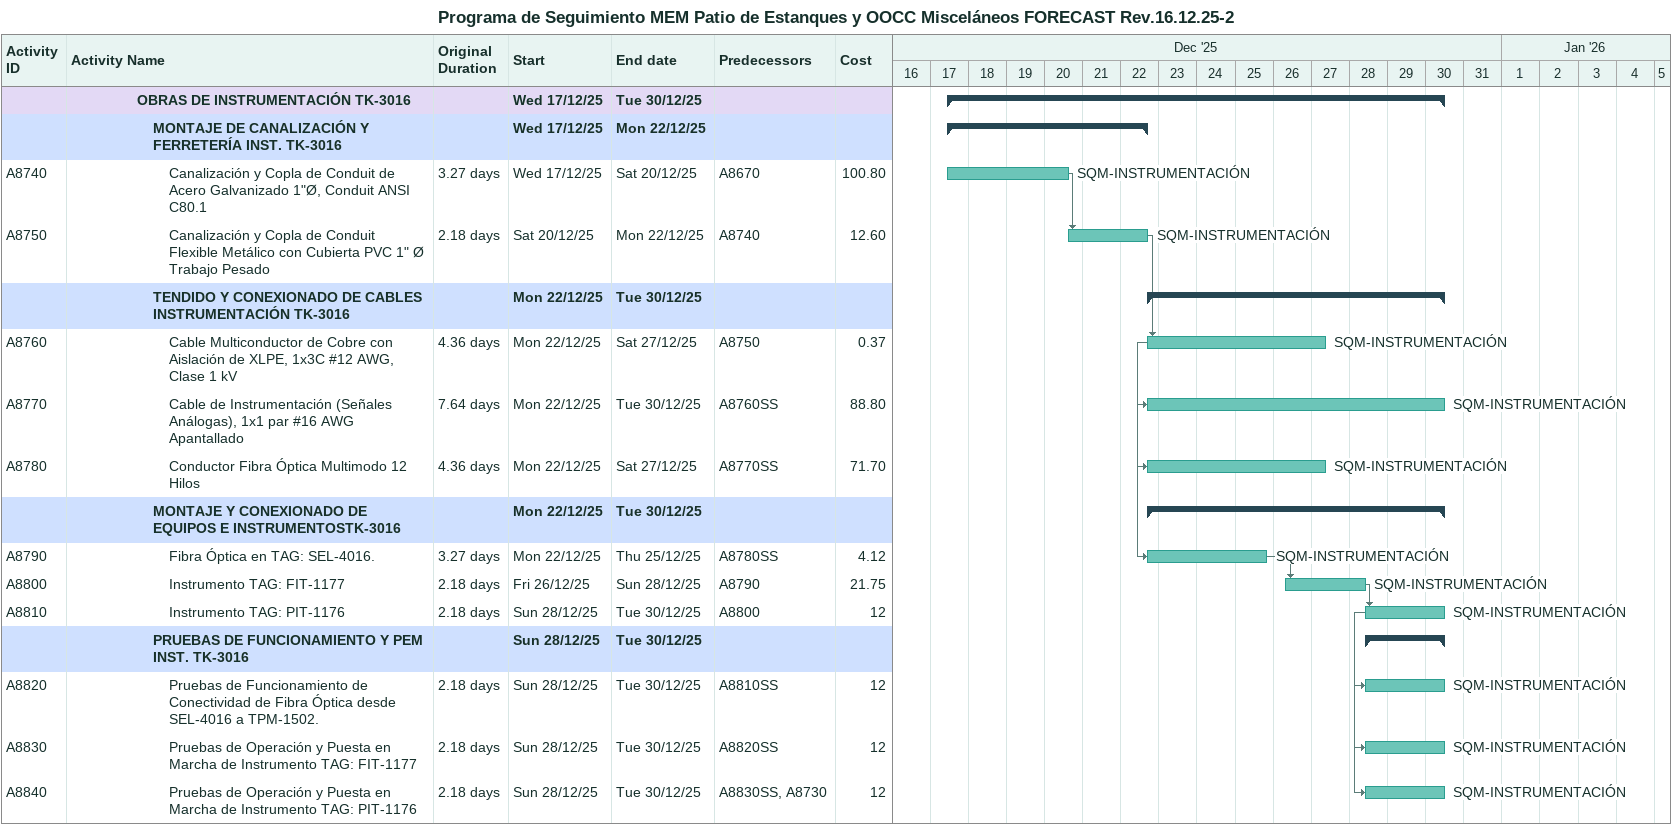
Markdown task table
Programa de Seguimiento MEM Patio de Estanques y OOCC Misceláneos FORECAST Rev.16.12.25-2

| ID | Level | Task | Original duration | Start | Finish | Predecessors | Resources | Cost |
|---|---|---|---|---|---|---|---|---|
|  | 5 | **OBRAS DE INSTRUMENTACIÓN TK-3016** |  | 2025-12-17 | 2025-12-30 |  |  |  |
|  | 6 | **MONTAJE DE CANALIZACIÓN Y FERRETERÍA INST. TK-3016** |  | 2025-12-17 | 2025-12-22 |  |  |  |
| A8740 | 7 | Canalización y Copla de Conduit de Acero Galvanizado 1"Ø, Conduit ANSI C80.1 | 3.27d | 2025-12-17 | 2025-12-20 | A8670 | SQM-INSTRUMENTACIÓN | 100.80 |
| A8750 | 7 | Canalización y Copla de Conduit Flexible Metálico con Cubierta PVC 1" Ø Trabajo Pesado | 2.18d | 2025-12-20 | 2025-12-22 | A8740 | SQM-INSTRUMENTACIÓN | 12.60 |
|  | 6 | **TENDIDO Y CONEXIONADO DE CABLES INSTRUMENTACIÓN TK-3016** |  | 2025-12-22 | 2025-12-30 |  |  |  |
| A8760 | 7 | Cable Multiconductor de Cobre con Aislación de XLPE, 1x3C #12 AWG, Clase 1 kV | 4.36d | 2025-12-22 | 2025-12-27 | A8750 | SQM-INSTRUMENTACIÓN | 0.37 |
| A8770 | 7 | Cable de Instrumentación (Señales Análogas), 1x1 par #16 AWG Apantallado | 7.64d | 2025-12-22 | 2025-12-30 | A8760SS | SQM-INSTRUMENTACIÓN | 88.80 |
| A8780 | 7 | Conductor Fibra Óptica Multimodo 12 Hilos | 4.36d | 2025-12-22 | 2025-12-27 | A8770SS | SQM-INSTRUMENTACIÓN | 71.70 |
|  | 6 | **MONTAJE Y CONEXIONADO DE EQUIPOS E INSTRUMENTOSTK-3016** |  | 2025-12-22 | 2025-12-30 |  |  |  |
| A8790 | 7 | Fibra Óptica en TAG: SEL-4016. | 3.27d | 2025-12-22 | 2025-12-25 | A8780SS | SQM-INSTRUMENTACIÓN | 4.12 |
| A8800 | 7 | Instrumento TAG: FIT-1177 | 2.18d | 2025-12-26 | 2025-12-28 | A8790 | SQM-INSTRUMENTACIÓN | 21.75 |
| A8810 | 7 | Instrumento TAG: PIT-1176 | 2.18d | 2025-12-28 | 2025-12-30 | A8800 | SQM-INSTRUMENTACIÓN | 12 |
|  | 6 | **PRUEBAS DE FUNCIONAMIENTO Y PEM INST. TK-3016** |  | 2025-12-28 | 2025-12-30 |  |  |  |
| A8820 | 7 | Pruebas de Funcionamiento de Conectividad de Fibra Óptica desde SEL-4016 a TPM-1502. | 2.18d | 2025-12-28 | 2025-12-30 | A8810SS | SQM-INSTRUMENTACIÓN | 12 |
| A8830 | 7 | Pruebas de Operación y Puesta en Marcha de Instrumento TAG: FIT-1177 | 2.18d | 2025-12-28 | 2025-12-30 | A8820SS | SQM-INSTRUMENTACIÓN | 12 |
| A8840 | 7 | Pruebas de Operación y Puesta en Marcha de Instrumento TAG: PIT-1176 | 2.18d | 2025-12-28 | 2025-12-30 | A8830SS, A8730 | SQM-INSTRUMENTACIÓN | 12 |
